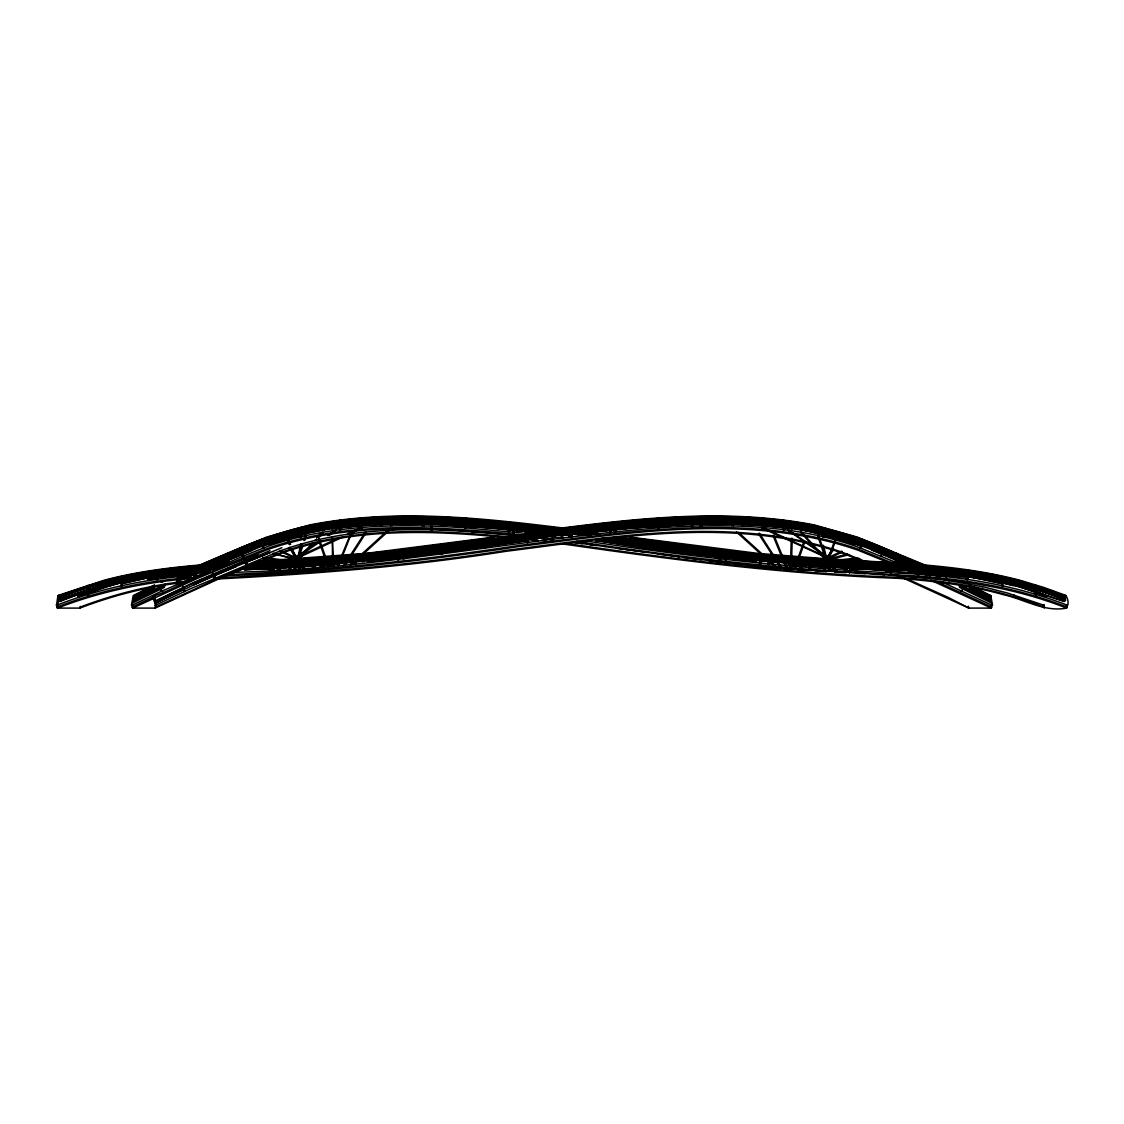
<?xml version="1.0" encoding="UTF-8"?>
<svg xmlns="http://www.w3.org/2000/svg" width="1124" height="1124" viewBox="0 0 1124 1124"><rect width="100%" height="100%" fill="white"/><g stroke="black" fill="none" stroke-linecap="round" stroke-linejoin="round"><path stroke-width="1.5" d="M88.684 594.582L87.293 594.554L87.349 585.646L88.754 585.716M88.782 585.66L88.712 594.512L87.321 594.413M262.552 558.417L334.193 565.962L262.651 557.448M922.509 568.112C864.792 540.475 802.747 521.115 738.215 520.595C681.439 517.883 624.649 523.292 568.337 530.219L568.491 531.596C642.647 522.829 718.292 515.326 792.42 528.013M568.547 531.568L590.423 535.572M767.692 555.115L768.184 564.417L768.999 564.276L769.125 555.144L767.72 555.073L769.083 555.214M783.189 529.643L784.018 520.412L784.622 529.657M305.728 533.717L331.58 528.013C405.694 515.34 481.353 522.758 555.467 531.638L555.635 530.261C494.799 522.73 433.288 516.914 371.988 521.508C302.749 522.379 239.033 550.844 177.156 578.748M122.165 576.809L120.83 576.823L121.097 585.899L121.982 585.759L122.193 576.738L120.83 576.612M314.72 558.544L313.385 558.516L313.512 567.732L314.467 567.634L314.776 558.473L313.385 558.375M790.355 568.814L791.296 538.256M791.324 568.842L792.265 538.284M381.921 523.264L381.781 526.299L380.39 526.313M691.555 526.763L691.836 520.665L692.693 520.876M692.988 526.833L692.89 520.862M156.011 579.394L157.177 570.163L157.458 579.45M629.538 537.553L726.245 550.395C719.88 563.489 731.598 561.817 726.287 550.395C806.02 561.171 886.85 559.359 966.5 570.571L967.511 570.402M962.214 590.774L960.795 590.746L962.214 590.887L962.509 585.66M273.441 570.065L273.933 560.904L272.598 560.96L272.008 569.994L273.413 570.009L272.05 570.065M596.408 545.463L576.682 541.304M193.272 575.179L193.862 566.089L195.267 566.117M194.803 573.746L195.295 566.173L193.904 566.159M514.174 533.802L514.694 526.229L513.345 526.046M930.18 576.57L930.714 569.671M180.557 584.592C171.579 589.496 153.019 596.844 153.229 596.085M823.499 527.929C826.688 526.931 825.648 537.82 822.698 536.569M280.593 540.574C368.995 509.959 464.563 520.272 555.593 530.739L555.678 530.303M682.366 549.622L681.959 554.146L683.364 554.329L684.207 545.224L682.802 545.056L684.179 545.281M422.399 525.737L423.172 516.703L423.959 516.59L423.762 525.948L422.371 525.892L423.734 525.892M895.097 562.211L896.643 553.373L897.43 553.711L896.531 562.337L895.097 562.239L896.516 562.295M639.654 539.169L638.587 548.203L639.992 548.301L641.087 539.337L639.697 539.113L641.031 539.394M177.648 574.828C216.342 558.6 254.263 539.759 294.952 528.912C351.067 515.003 409.487 514.848 466.853 518.571C470.984 529.924 460.137 532.495 466.713 518.571M731.879 525.554L733.171 520.904L733.312 525.723M776.881 567.508L776.333 568.112L736.431 531.905M860.001 547.936L861.11 539.394L861.953 539.211L861.406 548.161L859.986 548.062L861.391 548.217M509.383 522.435C504.732 533.97 511.996 535.193 510.816 522.632M799.642 564.782L801.019 560.159L801.061 564.979M552.151 531.961L551.491 536.471L552.868 536.724M838.673 567.114L840.064 562.506L840.092 567.325M760.569 557.054L759.164 566.159L760.007 566.44L762.002 557.265L760.625 556.998L761.946 557.195M637.308 546.503L638.727 541.894L638.741 546.7M678.573 552.109L680.034 547.529L679.992 552.334M718.714 561.817L720.793 552.671M1045.938 596.043L1044.955 595.917L1046.093 596.212M555.509 531.568L556.001 531.104M225.868 563.04C185.053 565.793 144.027 569.657 104.391 580.181L58.293 595.397L59.277 596.212L57.619 605.302L56.523 605.218L57.914 595.917L59.277 596.113M132.815 605.344L131.508 605.105L133.166 595.903M133.728 600.736C136.145 596.057 131.831 595.256 134.543 596.113M273.188 553.233L324.148 566.721L273.09 553.668M323.993 567.241L324.19 566.454M859.593 573.324L860.015 572.622L761.651 526.931M301.878 543.974L295.247 568.8L300.923 543.735M161.786 590.887C166.001 589.383 157.936 594.54 161.533 586.531M193.834 576.514L193.145 567.957L193.932 567.606L195.253 576.471L193.848 576.64L195.253 576.5M194.564 567.915L193.202 568.056M227.498 562.422L227.09 553.401L227.989 553.556L228.903 562.211L227.498 562.422L228.889 562.169M228.003 553.626L227.484 553.935C332.016 502.667 452.691 515.115 564.36 529.095M264.014 547.95L262.623 548.076L262.047 539.211L262.89 539.351L264.028 548.006L262.623 548.245M262.89 539.422L261.485 539.604M293.743 569.531L302.089 545.112M303.761 540.237L305.433 535.347M294.671 569.84L297.453 561.705M298.562 558.459L303.016 545.435M304.674 540.546L306.234 535.684M804.152 540.869L794.176 568.941L795.019 569.306M805.065 541.206L795.104 569.264L794.261 568.899M823.372 570.767L835.132 539.675M824.159 571.062L835.905 539.984M850.025 572.088L849.491 572.692L849.941 572.046L788.036 529.755M337.818 565.203L350.786 533.478M338.717 565.569L351.25 533.76M154.339 596.465C150.18 595.242 158.006 607.438 154.901 605.232M280.578 550.465L315.24 567.17M59.01 596.619L58.111 596.043L58.855 596.718L104.602 581.586C143.057 571.371 182.861 567.465 222.454 564.712M859.902 572.959L761.327 527.732M242.7 556.324L160.086 591.898L132.168 605.176L132.168 607.115L132.632 608.098L155.07 608.098L155.548 605.176L188.93 589.426L280.733 550.648M526.06 536.64C445.16 528.238 360.509 522.337 282.489 550.058L279.736 551.153L280.747 550.676M197.178 574.94C149.309 578.481 101.708 587.683 56.903 605.176L57.38 608.098L79.818 608.098L80.282 606.384M904.244 578.523L968.93 608.098L991.368 608.098L991.832 605.176L941.968 581.993M559.991 543.552C672.054 559.682 784.411 574.266 897.683 578.284C933.566 581.024 969.605 585.056 1004.322 594.919C1025.214 599.626 1044.393 612.341 1066.62 608.098L1067.098 605.176C1018.007 585.857 965.502 577.132 913.039 573.83C802.578 569.404 692.735 557.195 583.482 540.63M781.658 568.027L781.039 568.407L781.63 567.817L759.29 533.113M837.183 571.456L836.579 572.004L800.808 532.537L801.426 531.891M897.402 553.809L896.587 553.935L929.436 567.873M862.515 539.604L861.11 539.422M301.316 536.584L299.996 536.64L299.532 527.676M300.501 527.929L299.167 527.985M343.213 566.412L365.609 531.722L366.34 532.284L344.97 565.484M1035.232 585.604L1036.623 585.576M1035.373 594.624C1038.393 596.198 1038.309 584.325 1035.274 585.745M787.812 530.247L849.477 572.804M833.896 549.214L820.225 568.477L819.494 567.957L825.297 559.654M827.25 556.914L833.095 548.653M289.093 568.814L293.701 563.714M298.296 558.628L312.107 543.342M316.715 538.256C321.028 531.062 327.379 529.629 318.584 537.637M289.809 569.461L295.57 563.096M299.026 559.274L313.989 542.723M328.32 567.606L318.345 539.548L319.188 539.183M319.216 539.323L318.485 539.604M87.377 585.576L88.768 585.604M58.392 595.355L57.956 595.973M1001.835 576.809L1003.17 576.823L1002.903 585.899L1002.018 585.759L1001.807 576.738L1003.212 576.654M1002.018 585.646L1003.395 585.618M824.033 536.851C821.419 538.902 821.208 526.791 824.398 527.662M485.371 548.287L484.107 548.456M526.327 533.282L527.016 533.057C621.965 520.679 719.219 507.064 814.324 525.456L857.317 537.637L929.618 567.522M527.676 533.226L526.411 533.422M527.563 542.316L528.912 542.119L527.648 542.456M120.605 585.618L121.982 585.646M349.719 565.035L388.202 530.008L388.749 530.753M351.643 564.585L354.215 562.253M360.635 556.422L388.848 530.739M440.65 554.188L441.985 554.076L440.706 544.957L439.835 545.154L440.608 554.273L442.013 554.202M569.784 527.577L571.133 527.367L569.812 527.69M571.104 536.612L572.453 536.415M526.116 536.401L527.465 536.204M527.493 536.331L526.889 537.033L555.495 531.413M485.259 546.7C481.536 540.813 488.462 539.787 486.692 546.503M966.542 579.45C963.324 577.118 967.371 563.897 967.694 573.352M966.57 579.394L967.961 579.338L966.626 579.548M340.656 520.693L339.322 520.707M340.769 529.727L339.434 529.587L340.797 529.587M567.746 530.949L568.365 530.753C659.409 520.272 754.991 509.959 843.407 540.574M614.491 522.548L613.24 522.548L614.561 522.379M615.854 531.568L614.589 531.778M258.211 561.958L366.101 554.301L494.462 537.553M398.95 559.682C396.098 561.593 401.619 553.654 398.444 550.634M444.008 552.334C440.229 546.475 447.155 545.379 445.427 552.109M784.678 520.707L783.344 520.693M783.203 529.587L784.594 529.601L783.231 529.727M657.821 518.74L656.571 518.923M903.626 565.527L858.202 547.149C794.584 524.163 725.626 523.531 658.903 527.816C655.713 528.786 655.011 518.178 657.231 518.571M657.666 528.013L658.987 527.816L657.428 518.557M402.392 552.91L526.777 536.106M403.741 552.811L357.727 557.813L304.562 561.649M928.733 566.117L930.096 566.018L930.728 575.179M930.096 566.159L928.789 566.257L929.295 575.263M929.323 575.207L930.7 575.235L929.379 575.347M699.507 516.914L700.772 516.647L701.671 525.821L700.294 525.877M890.053 563.363C894.001 562.379 889.267 574.729 891.95 572.228M743.624 526.285L742.247 526.355L741.784 517.195L743.189 517.082M742.247 526.243L743.624 526.187L743.217 517.124L741.826 517.265M354.945 555.228L356.28 555.073L355.816 564.417L355.029 564.304L354.875 555.144L356.28 555.172M355.001 564.178L356.378 564.15M851.416 570.205C849.491 571.259 847.749 559.316 851.43 560.806M850.587 570.009L851.416 569.84M364.134 561.607L362.715 556.998L362.715 561.817M810.615 558.516L809.28 558.544L810.643 558.389M810.811 562.998L810.938 567.55L809.533 567.634L810.91 567.494M323.15 566.51C318.991 558.544 326.325 557.532 324.583 566.313M767.622 564.15L768.999 564.178M157.332 579.562L156.067 579.324L157.43 579.394M403.052 552.657L342.75 558.684L283.936 562.464L301.134 561.845M391.419 521.086L390.225 521.227M391.307 530.247L392.655 530.078M392.655 530.191L391.363 530.359M650.754 522.548L652.131 522.534M652.103 522.646L650.768 522.674M726.891 550.704L726.287 550.788C838.968 567.269 957.606 553.303 1065.299 596.212L1065.707 595.397L1043.789 587.431L1019.609 580.181C957.367 563.897 892.568 563.082 828.739 558.909M431.377 520.876L432.136 520.707L431.939 530.022L431.209 529.938L430.717 520.721L432.108 520.595M431.18 529.826L432.543 529.755M289.135 547.852L303.775 568.477L304.506 567.957L289.922 547.29M313.09 567.494L314.467 567.536M596.577 538.958L596.774 539.871L596.999 538.958M471.869 522.534L473.246 522.548M473.232 522.674L471.897 522.646M471.701 531.652L473.092 531.68M473.063 531.793L471.729 531.778M787.432 568.449L786.674 568.758L787.39 568.351M380.811 517.082C384.38 515.509 375.627 525.751 381.753 526.243M133.489 595.439L154.508 584.972M120.633 581.375L99.165 587.796L78.259 595.397L78.849 596.703L79.228 595.875L77.935 596.212M485.891 542.063L484.599 542.232M444.598 547.669L443.306 547.866M276.799 570.079L289.472 561.438M292.282 559.513L319.061 541.276M327.505 535.516L335.964 529.755M277.333 570.88L287.196 564.164M294.249 559.359L321.014 541.122M329.458 535.361L336.174 530.205M350.351 524.472L351.657 524.163L350.786 524.543M353.709 533.338L352.5 533.633L353.723 533.24M311.812 531.483L312.486 531.188M316.195 539.885L314.945 540.321L316.223 539.942M829.891 571.47L817.654 535.67L818.483 535.333M207.982 567.704L209.289 567.437L208.01 567.789M363.347 557.139L362.083 557.321M989.457 596.113L990.792 595.959L989.991 595.481L989.584 596.226L990.764 595.987L989.766 596.661L968.818 586.236M991.171 605.246L992.492 605.105L990.834 595.903M323.614 560.314L322.349 560.483M275.731 542.597L276.897 542.077M77.907 596.113L79.073 595.861L78.385 595.355M1064.723 596.113L1065.664 595.369M1066.465 605.344C1069.823 606.37 1067.154 593.542 1065.06 596.675L1019.243 581.544L993.714 575.614L966.766 571.09L910.187 565.274L820.211 559.85L757.857 554.82L617.427 536.794M1066.437 605.246L1067.744 605.007M157.81 570.486L222.44 564.178M726.371 559.78L725.05 559.682M137.915 577.891L139.207 577.525L137.929 577.933M242.264 556.085C244.203 553.626 242.011 561.157 246.1 564.726M247.35 564.178L243.529 555.523M683.322 554.357L682.015 554.23M800.934 532.523L801.51 531.989L837.211 571.357M992.464 605.119L991.213 605.344M272.57 560.806L273.905 560.876M701.601 525.906L700.294 526.004L699.395 516.829L700.744 516.633M514.623 526.299L513.345 526.229L513.092 535.431M154.747 601.228L192.541 582.963L258.197 554.961M154.929 601.565L192.724 583.314L269.886 550.69M155.07 603.012L214.094 575.488L281.927 547.711M155.267 603.349L182.762 589.805M184.884 591.266L181.062 582.625M133.784 595.875L154.761 585.435M133.967 596.212L154.943 585.773M134.234 596.661L155.182 586.236M133.447 597.659L154.424 587.22M133.644 597.996L154.606 587.557M133.11 599.443L154.086 589.004M133.306 599.78L165.34 584.115M132.787 601.228L164.821 585.562M132.969 601.565L165.003 585.913M132.449 603.012L164.483 587.346M691.892 520.595L693.199 520.637M639.935 548.442L638.629 548.287M132.168 607.115L152.962 597.153M132.632 608.098L197.529 578.354L266.121 550.128C348.229 520.96 437.306 527.184 522.407 536.036M155.548 607.115L217.241 578.832L282.489 551.996C360.509 524.276 445.16 530.177 526.06 538.579M155.07 608.098L216.848 579.773L282.152 552.91C360.256 525.161 445.006 531.076 525.976 539.492M808.76 567.17L809.055 567.817L808.718 567.114L824.454 559.471M829.189 557.209L841.806 551.153M809.111 567.915L824.876 560.356M829.61 558.08L842.227 552.024M554.905 530.795L555.635 530.753M828.051 563.953C831.296 575.235 825.156 563.911 825.957 559.527M184.153 591.589L184.462 591.449M441.1 545.224L439.835 545.295M268.748 570.318L283.023 563.7M286.198 562.239L289.374 560.764M292.549 559.288L338.563 537.96M348.075 533.549L362.349 526.931M270.743 570.472L283.431 564.585M297.72 557.968L343.719 536.64M350.07 533.703L362.687 527.76M424.451 516.928L423.228 516.773M596.324 533.085L597.673 533.282M597.631 533.408L566.074 529.334M596.394 542.442L596.437 542.316M182.032 583.932L210.989 571.428M177.409 574.364L266.486 537.16L309.62 524.95C393.807 508.469 480.159 517.728 564.487 528.196M177.817 575.165L227.371 553.837L226.598 553.809M178.056 575.643L267.034 538.48L309.788 526.355C393.864 509.903 480.089 519.176 564.29 529.615M177.311 576.612L266.346 539.422L309.339 527.24C402.729 509.158 498.269 522.028 591.533 534.153M177.494 576.963C229.886 554.511 282.124 528.449 339.659 522.59C423.65 512.684 508.174 523.531 591.477 534.532M176.974 578.396L266.023 541.206L309.016 529.025C355.676 519.85 403.53 518.571 450.907 521.339M176.637 580.181L265.685 542.99L293.954 534.265L338.97 525.779M176.819 580.532C229.212 558.094 281.45 532.017 338.998 526.173M176.313 581.965L265.348 544.775L308.313 532.607M193.061 585.098L236.166 566.552M595.284 545.266L596.507 545.379L595.256 545.379M554.188 527.69L552.839 527.493L554.216 527.577M551.547 536.415L552.896 536.612M467.472 518.909L466.179 518.74M244.315 555.663L265.798 547.149C329.416 524.163 398.374 523.531 465.097 527.816L466.362 527.859M200.831 571.694L252.029 550.198M288.039 539.984C289.781 538.649 285.861 543.342 289.725 544.69M509.439 522.379L510.788 522.576L509.467 522.534M509.439 531.764L508.146 531.568M212.534 570.767L242.7 558.263M247.364 561.845L270.224 552.474M244.315 557.602L265.798 549.102C344.759 520.96 430.464 525.807 512.488 533.956M639.401 542.232L638.109 542.063M636.648 550.971L637.996 551.182M637.982 551.294L636.648 551.097M106.583 586.194L106.696 586.096M56.903 607.115C100.12 590.311 145.909 580.953 192.078 577.357M57.38 608.098C99.488 591.744 144.041 582.344 189.015 578.677M80.282 607.115C113.889 594.273 149.014 585.365 184.8 581.403M79.818 608.098C111.993 595.832 145.53 587.023 179.756 582.949M268.51 544.494L292.69 536.008L318.148 529.249L358.345 522.786M275.773 542.583L276.883 542.035M733.733 521.241L732.539 521.072M680.694 547.866L679.402 547.669M677.87 556.591L679.205 556.816M679.163 556.942L677.898 556.731M58.532 595.861L104.462 580.701C144.083 570.177 185.095 566.313 225.882 563.574M58.687 596.184L58.617 596.17C90.327 583.763 123.457 575.179 157.191 570.556L156.531 570.43M58.87 597.645C108.171 577.596 161.308 569.784 214.122 566.145M59.038 597.996C108.297 577.961 161.378 570.177 214.136 566.538M59.207 599.443L105.136 584.269C140.823 574.729 177.718 570.823 214.445 567.929M59.375 599.78C107.581 580.209 159.453 572.228 211.087 568.618M59.53 601.228C102.101 583.96 147.595 575.727 193.131 571.231M59.712 601.565C106.864 582.457 157.529 574.28 208.038 570.697M78.525 595.846L120.746 581.895M78.624 596.226L120.816 582.274M526.749 536.036L526.903 536.836L526.875 535.881L555.818 530.528M555.551 530.444L554.877 530.907M568.365 530.753L568.505 531.118C655.376 521.072 745.788 511.448 830.987 536.851M720.062 562.098C716.957 563.489 725.317 554.989 721.186 553.036L690.262 549.229M801.651 560.483L800.386 560.314M759.22 566.103L760.541 566.299M840.696 562.815L840.064 562.815C909.246 566.721 980.381 569.587 1045.376 596.226L1045.362 596.156M839.333 571.947L838.012 571.737L839.389 571.835M265.503 545.14L308.426 532.973M877.577 564.698L878.912 564.922L877.605 564.824M876.032 573.816L877.38 574.055L876.032 573.928M293.013 536.851C378.226 511.448 468.652 521.058 555.537 531.118M110.559 585.716L120.928 582.78M216.721 566.805L172.787 571.456L122.305 581.853M823.948 561.157L799.979 567.213L799.796 566.454L815.729 562.267M818.918 561.452L823.709 560.216M828.486 558.979L847.622 554.048M831.915 559.106L849.463 554.582M122.123 580.953L159.636 572.931L216.665 566.285M122.221 581.473L146.907 575.769L172.787 571.456M122.404 582.358L159.847 574.364L215.077 567.873M122.474 583.244L159.959 575.221L193.089 570.851M122.544 583.623L147.216 577.933L173.082 573.605M172.773 571.765L215.035 567.339M56.256 605.007L57.563 605.246M1044.379 605.344L1043.058 605.105L1044.379 605.246M571.919 536.738L571.849 531.961M131.522 605.007L132.829 605.246M299.602 527.662C302.693 526.749 302.735 538.803 299.968 536.851M147.399 579.31L173.279 574.996L206.886 571.231M915.99 567.789L914.683 567.522L916.018 567.704M914.107 576.907L912.885 576.542L914.163 576.809M1066.016 595.861L1065.06 596.675M1065.313 596.184L1065.524 600.736M313.385 531.764C389.635 517.462 467.767 524.501 544.199 533.549M331.819 528.912C406.017 516.225 481.732 523.629 555.93 532.523M160.254 577.385L200.044 572.214M527.69 542.878L527.268 542.091L528.097 542.316M332.563 565.456L332.297 536.612L333.589 567.128M494.391 537.033L366.017 553.387L273.216 560.202M494.518 537.932L397.109 550.704M527.016 533.436L527.072 533.422C649.096 517.616 781.503 498.072 896.629 553.837L895.997 553.626M462.681 545.618C579.113 530.781 697.906 507.064 814.984 529.025L857.977 541.206L922.678 567.775M462.737 546.011L495.178 541.501M495.459 542.906C412.171 555.382 328.363 564.459 244.175 567.789M526.875 536.865L526.72 535.698L372.676 555.467L314.832 560.117M527.016 537.946L372.971 557.757L255.401 565.864M527.268 539.717L403.544 556.197L318.837 563.939M527.325 540.096L403.586 556.577L318.865 564.332M528.322 540.194C434.173 553.949 339.687 566.187 244.498 569.573M528.378 540.574L431.138 553.921L367.436 561.438M526.917 532.537C621.923 520.159 719.219 506.531 814.38 524.95L857.514 537.16L928.326 566.384M345.223 527.156C415.22 517.616 486.116 524.501 555.874 532.902M433.738 549.229L402.448 553.022L403.361 559.021M433.808 549.748L372.831 556.9L304.604 562.183M560.932 535.853C645.204 525.4 731.499 516.141 815.659 532.593C856.53 540.939 894.283 559.232 932.47 575.333M196.419 570.444L211.804 569.025M196.461 570.837L210.118 569.559M158.498 577.314L204.99 572.383M568.07 532.523C642.268 523.629 717.983 516.225 792.181 528.912M568.126 532.902C637.884 524.501 708.78 517.616 778.777 527.156M567.746 534.307C619.464 527.901 671.534 522.969 723.701 524.135M567.789 534.701L624.944 528.435L681.678 524.739M806.948 564.627L789.919 566.566L789.793 565.681L796.621 564.824M800.021 564.445L806.835 563.658M810.249 563.279L817.064 562.492M820.464 562.112L825.578 561.522M830.692 560.946L857.935 557.841M810.362 564.234L825.69 562.492M830.791 561.902L859.748 558.6M593.57 532.242C657.147 525.048 721.566 520.3 785.339 527.957M403.207 552.671L404.781 558.797M340.698 525.625C417.777 516.647 495.445 525.372 571.99 535.221M340.713 526.004C417.777 517.026 495.417 525.765 571.933 535.6M338.661 527.957C402.434 520.3 466.853 525.048 530.43 532.242M186.064 572.2L209.71 570.163M220.079 577.862C315.746 572.973 411.286 565.4 505.955 550.395C616.654 536.569 733.003 515.017 841.511 551.996L866.506 561.958M218.126 578.944C314.425 573.9 410.625 566.454 505.926 551.308C616.753 537.469 733.227 515.902 841.848 552.91L866.871 562.885M658.903 527.816C516.534 539.562 375.978 569.18 232.808 572.341M304.421 562.506C379.013 558.319 452.888 546.629 526.833 536.555L526.173 536.527M336.076 564.276L244.512 569.966M247.154 566.791C341.289 563.279 434.819 551.926 527.985 538.41C622.949 526.046 720.203 512.418 815.321 530.809L858.314 542.99L916.706 566.875M240.747 568.603L313.61 564.304M240.775 568.983L313.638 564.698M228.088 574.589C325.524 570.725 422.469 560.117 518.852 545.505C630.845 531.54 748.64 511.49 858.202 549.102L919.207 574.055M225.25 575.783C323.642 571.976 421.542 561.255 518.852 546.531C630.733 532.579 748.415 512.558 857.879 550.128L918.814 575.067M780.983 568.407L758.475 533.647M311.376 560.342L275.436 562.422M301.162 562.379L255.218 564.993M302.721 562.604L248.854 565.723M313.863 566.074L255.893 569.404M258.197 561.578L334.713 556.745L397.756 550.395L397.545 559.696M254.881 562.674C346.192 559.302 436.772 546.938 527.114 533.956C621.994 521.606 719.163 507.978 814.212 526.355L856.966 538.48L945.944 575.643M251.86 563.742C344.239 560.37 435.915 548.034 527.311 534.841C622.274 522.477 719.543 508.849 814.661 527.24L857.654 539.422L926.907 567.971M258.506 563.377L272.05 562.604M251.86 564.136C377.243 560.384 500.63 536.429 625.099 523.433C692.988 517.237 762.536 514.637 829.245 531.062C863.035 539.829 894.648 554.905 926.738 568.322M255.148 564.093L283.936 562.464L283.908 567.325M255.176 564.473L283.346 562.829M247.182 566.201C417.102 563.194 583.44 515.129 753.656 521.48M244.189 568.168C372.367 564.655 498.55 540.489 625.773 527.001C693.663 520.805 763.196 518.206 829.919 534.631C864.763 543.721 897.359 559.345 930.447 573.226M948.249 580.504L984.554 587.107L1007.68 593.093L1043.718 605.176L1044.182 608.098M949.527 580.911L948.586 580.546C881.876 571.947 814.422 572.285 747.572 565.049M370.344 521.48L380.867 521.115M384.38 520.988L401.914 520.384L450.879 521.719M400.299 524.135C452.466 522.969 504.536 527.901 556.254 534.307M294.881 568.603L295.64 568.786M442.322 524.739L499.056 528.435L556.211 534.701M454.293 521.508L471.307 522.562M454.265 521.901L471.265 522.955M865.452 563.742L754.007 555.734L619.886 538.761M870.468 564.037L883.942 564.824M866.801 565.246L775.757 559.162L687.228 549.369M870.145 565.428L883.619 566.229M850.081 564.684L866.787 565.625M870.131 565.822L883.605 566.622M879.488 569.966L787.924 564.276M868.107 569.404L810.137 566.074M846.147 572.706L834.753 572.046M855.87 573.254L865.494 573.788M825.353 558.712L757.983 553.387L629.609 537.033M826.688 561.508L811.289 560.497M831.774 561.803L845.332 562.604M826.365 562.899L810.98 561.902M829.751 563.096L845.009 563.995M826.351 563.293L810.966 562.281M829.737 563.489L844.995 564.389M873.489 574.252L884.616 574.898M860.956 564.543L934.887 570.121M365.693 531.694L366.424 532.158M889.337 575.193C949.485 578.284 1010.293 585.716 1066.62 608.098M815.069 570.851L826.576 571.568M887.398 565.063C947.588 568.477 1008.692 574.996 1064.962 597.996M887.075 566.454L899.172 567.255M902.642 567.48L909.555 567.929M887.061 566.847L899.158 567.634M902.614 567.873L912.913 568.618M881.609 564.346C937.247 567.648 993.574 574.209 1045.615 595.355L1045.657 595.355M901.336 569.826C799.347 564.951 697.625 555.72 596.732 539.717M901.308 570.219C799.304 565.33 697.582 556.113 596.675 540.096M796.874 569.587L808.465 570.402M792.364 559.162L725.879 552.572L613.746 537.581M795.806 559.401L807.861 560.258M793.783 560.679L807.538 561.649M793.755 561.073L807.524 562.042M465.097 527.816L522.337 533.043M783.554 568.533L793.544 569.334M466.839 518.586L564.417 528.716M474.721 522.843L544.873 529.966M474.679 523.236L543.103 530.149M778.201 559.429L788.612 560.314M778.173 559.822L788.598 560.707M916.285 568.899C966.809 572.495 1017.473 580.672 1064.625 599.78M768.577 567.213L778.567 568.112M764.25 558.15L743.919 556.001M767.748 558.487L772.989 558.993M764.222 558.544L743.891 556.394M767.72 558.867L772.961 559.373M766.905 567.058L734.815 563.686M515.776 534.293L522.337 534.996M921.483 568.899L977.697 576.823L1013.441 585.716M921.132 571.54L958.856 576.205M921.104 571.933L958.814 576.584M609.334 537.834C704.622 552.713 800.653 561.607 896.966 565.92C947.462 569.334 998.309 576.71 1045.475 595.846M740.59 555.635L695.25 550.17M740.547 556.015L695.208 550.563M756.564 561.438L692.862 553.921L595.622 540.574M741.798 564.473L709.174 560.693M523.967 533.226L533.816 534.378M537.089 534.757L563.307 537.975M523.967 535.164L553.486 538.691M524.051 536.218L553.247 539.857M527.76 538.761L537.96 539.956M541.361 540.349L546.461 540.953M527.676 539.661L537.89 540.855M773.284 524.543L772.385 524.304L773.649 524.472M938.273 570.416L966.176 573.746L1006.177 581.08L1031.284 587.796L1064.793 599.443M965.502 577.314C842.143 565.822 718.011 561.719 595.678 540.194M728.338 562.941L683.35 557.392M548.301 530.388L580.897 534.574M548.245 530.781L580.855 534.954M547.627 533.97L563.068 535.853M765.655 522.786C796.396 526.004 826.73 533.113 855.49 544.494M543.707 538.508L553.528 539.731M572.636 542.316L605.148 546.531M701.264 559.611L657.343 553.893M565.119 543.285C675.341 559.387 785.943 573.282 897.359 577.343C947.209 580.476 997.086 588.765 1043.718 607.115M566.201 528.421L573.057 529.334M576.5 529.797L597.083 532.537M566.131 528.94L597.013 533.057M566.004 529.854L600.314 534.434M575.137 542.639L582.654 543.637M693.564 549.959L605.822 537.75M661.263 546.011L693.522 550.353M583.482 542.569C692.721 559.274 802.606 571.147 913.039 575.769C965.502 579.071 1018.007 587.81 1067.098 607.115M578.86 542.99L581.951 543.398M588.147 544.227L591.252 544.648M674.021 556.029L618.045 548.456M590.044 544.62L594.245 545.182M602.309 537.792L664.79 546.376M602.169 538.649L751.029 557.757L924.237 570.051L964.041 575.221L1001.526 583.244M602.113 539.042L750.987 558.15L924.195 570.444L963.985 575.614L1001.456 583.623M604.867 546.643L646.595 552.277M629.482 537.932L725.584 550.648M613.802 537.202L757.604 555.692L819.916 560.721L909.878 566.145L966.514 571.961L993.49 576.5L1019.201 582.485L1065.13 597.645M604.909 537.806L610.037 538.522M613.465 538.986L627.164 540.883M628.864 541.122L635.706 542.063M639.12 542.541L659.605 545.393M604.852 538.185L627.108 541.262M628.822 541.501L635.65 542.456M639.064 542.92L659.563 545.772M599.443 538.888L693.241 551.744L756.93 559.26L937.936 572.2L992.815 580.068L1018.541 586.054M599.387 539.267L693.185 552.137L756.902 559.654L937.908 572.58L992.773 580.448L1018.077 586.433M720.863 552.671L721.608 552.91M966.837 570.177L993.813 574.715L1019.538 580.701L1065.468 595.861M573.521 531.399L590.437 534.602M567.803 531.076L568.379 530.303M301.33 543.763L301.429 543.932M792.308 527.999L805.557 530.626M891.318 563.11L889.969 563.222L890.559 572.383M610.683 526.06L609.334 526.173L609.826 533.802M609.377 526.299L610.711 526.187L611.161 532.2M815.574 532.973L858.497 545.14M805.43 530.598L818.272 533.717M951.157 571.54L951.227 571.765M1018.583 586.068L1064.47 601.228M1018.428 586.419L1064.287 601.565M982.573 586.602L982.404 586.686M847.117 542.035L848.325 542.611M811.64 531.413L811.626 531.231M1016.967 585.983L1018.007 586.405M1014.017 594.947L1014.241 595.088M871.086 563.841L877.156 566.327M869.934 564.136L891.009 572.889M871.971 550.198L904.272 563.658M878.659 566.96L890.615 571.961M906.759 566.847L911.466 568.814M907.419 565.007L912.14 567.002M915.301 568.351L923.169 571.694M914.557 570.135L919.207 572.116M920.739 572.762L926.879 575.404M931.023 580.321L991.368 608.098M906.759 578.832L948.712 597.659L968.93 608.098M937.458 570.374L946.591 574.364M937.219 570.837L946.352 574.828M937.051 571.189L946.183 575.165M929.955 569.306L946.689 576.612M929.773 569.657L946.506 576.963M927.244 569.77L940.943 575.741M927.061 570.107L940.76 576.092M923.015 569.559L932.133 573.535M935.182 574.87L939.748 576.865M935.013 575.221L939.58 577.202M937.458 581.965L991.832 607.115M847.679 542.26L848.339 542.583M960.247 584.873L990.694 599.78M959.179 585.562L991.213 601.228M958.997 585.913L991.031 601.565M959.517 587.346L991.551 603.012M280.199 551.28L314.889 567.915M973.988 587.206L990.511 595.439M970.743 586.18L990.216 595.875M970.56 586.517L990.033 596.212M969.576 587.22L990.553 597.659M969.394 587.557L990.356 597.996M969.914 589.004L990.89 599.443M850.095 561.017L851.458 560.932L851.908 568.477M720.301 552.825L781.222 559.078L840.049 562.857L839.375 562.604M989.766 596.661L990.272 600.736M1036.693 594.441L1035.316 594.441L1035.218 585.66M738.37 532.355L776.853 567.381M213.49 573.352L215.443 577.652M212.183 573.942L214.136 578.256M773.86 535.066L787.488 568.365M772.961 535.431L786.575 568.744M288.868 539.675L290.638 544.339M292.395 549.004L300.038 569.222M291.495 549.355L299.125 569.559M319.272 539.225L328.644 565.639M818.567 535.347L830.819 571.161M799.81 566.454L799.979 567.213M823.456 545.295L826.14 556.183M822.515 545.519L825.199 556.408M789.835 565.681L789.891 566.496M154.536 595.903L156.25 605.049M284.653 562.548L285.327 567.114M614.617 522.435C619.085 534.026 612.355 535.108 613.184 522.632M392.121 525.554L390.829 520.904L390.688 525.723M484.88 543.693C488.139 549.229 481.817 550.043 483.446 543.847M967.834 576.373L967.989 579.394M809.364 563.04L809.505 567.592M340.811 529.643C343.874 523.573 338.296 514.652 339.322 525.147M968.452 606.272L968.452 607.115M526.763 539.337L527.676 539.464L526.763 539.295M554.441 536.935L555.368 537.061L554.455 536.893M554.778 533.914L555.692 534.041L554.792 533.816M568.308 533.914L569.222 534.041L568.322 533.816M568.632 536.935L569.559 537.019L568.632 536.893M595.903 542.358L595.074 542.246L595.917 542.274M161.322 582.162L162.741 582.19L161.364 582.106M482.969 539.253L484.318 539.225L483.039 539.211M246.17 564.684L247.168 564.22L246.198 564.655M179.826 583.187L181.02 582.654L179.854 583.173M210.3 569.615L211.495 569.081L210.3 569.615M214.206 578.214L215.401 577.68L214.248 578.2M799.066 569.292L800.386 569.503L799.136 569.264M790.467 568.8L791.24 568.87L790.495 568.8M984.835 577.483L985.832 577.778L984.877 577.483M880.556 555.537L881.736 556.099L880.626 555.579"/></g></svg>
